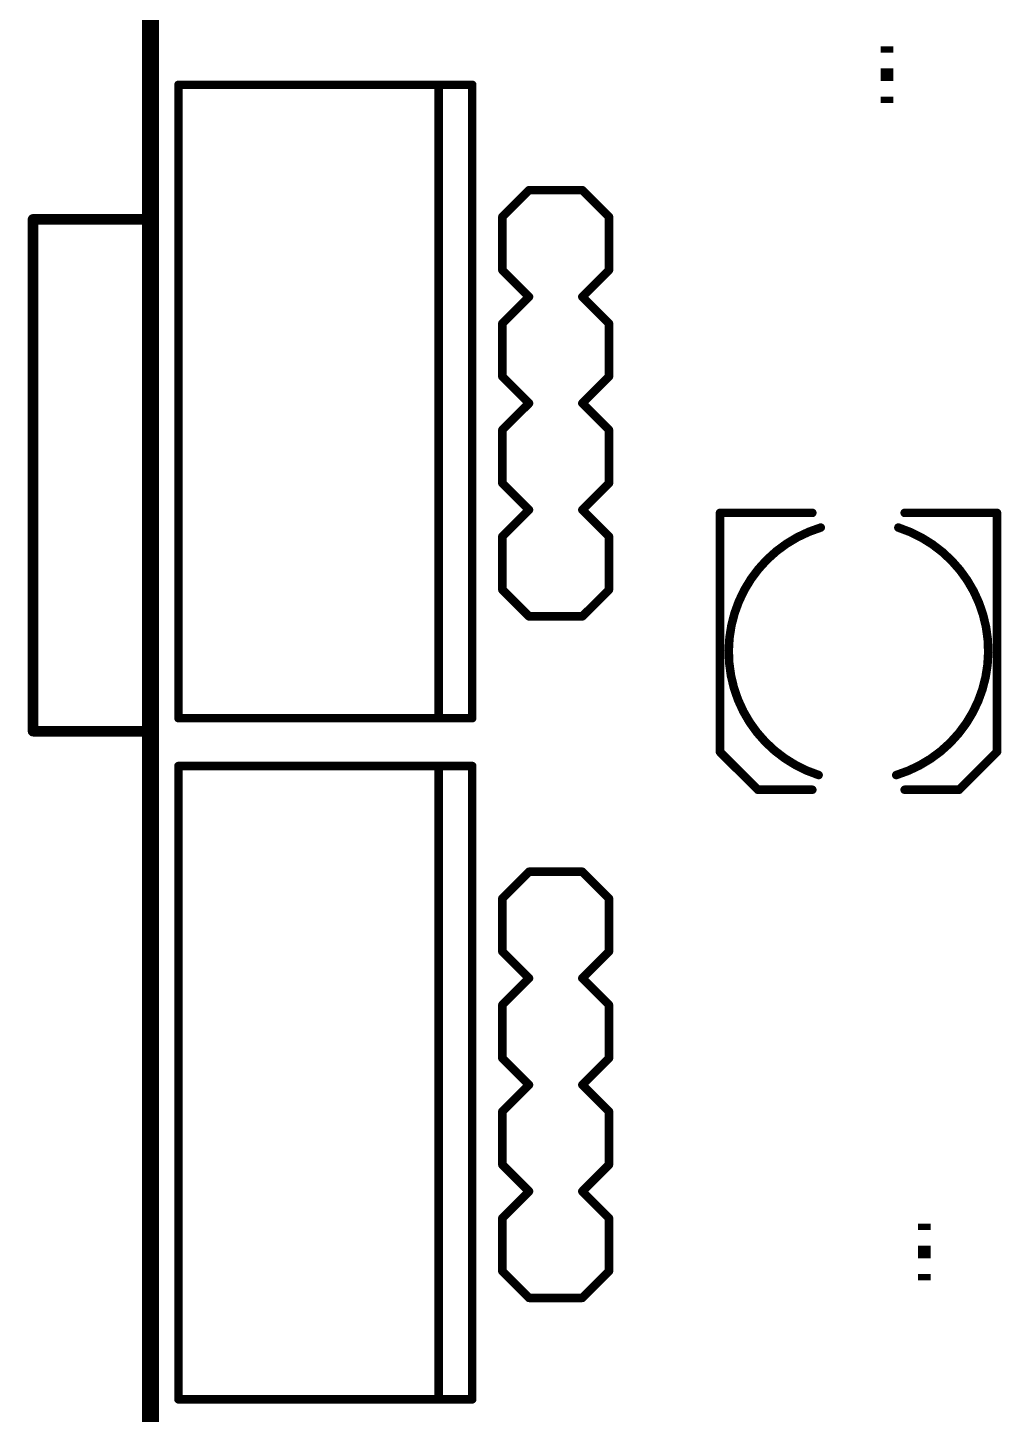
# Model space of a CAD drawing. Extents: x -3 to 102, y 0 to 80.
# Drawn here: x -2.93 to 20.27, y 16.7 to 49.76 of the extents above; entities that cross this region are included whole.
import ezdxf

# ---------------------------------------------------------------- set-up
doc = ezdxf.new("R2010")
doc.units = 0
for name, color, linetype in [('20', 7, 'CONTINUOUS'), ('21', 253, 'CONTINUOUS'), ('22', 253, 'CONTINUOUS')]:
    doc.layers.add(name, color=color, linetype=linetype)

# ---------------------------------------------------------------- blocks, each defined once
blk = doc.blocks.new('RECT')
blk.add_solid([(-0.5, -0.5), (0.5, -0.5), (-0.5, 0.5), (0.5, 0.5)])

msp = doc.modelspace()

# ---------------------------------------------------------------- linework, layer by layer
at = {"layer": '20', "const_width": 0.4064}
msp.add_lwpolyline([(0, 78), (0, 2)], dxfattribs=at)
at = {"layer": '21', "const_width": 0.2032}
for points in [[(0.664, 33.3), (0.664, 48.4)], [(0.664, 48.4), (6.864, 48.4)], [(6.864, 48.4), (7.664, 48.4)], [(6.864, 48.4), (6.864, 33.3)], [(7.664, 48.4), (7.664, 33.3)], [(8.3822, 45.252), (9.0172, 45.887)], [(9.0172, 45.887), (10.2872, 45.887)], [(10.2872, 45.887), (10.9222, 45.252)], [(8.3822, 43.982), (8.3822, 45.252)], [(10.9222, 45.252), (10.9222, 43.982)], [(8.3822, 43.982), (9.0172, 43.347)], [(10.2872, 43.347), (10.9222, 43.982)], [(8.3822, 42.712), (9.0172, 43.347)], [(10.2872, 43.347), (10.9222, 42.712)], [(8.3822, 41.442), (8.3822, 42.712)], [(10.9222, 42.712), (10.9222, 41.442)], [(9.0172, 40.807), (8.3822, 41.442)], [(10.9222, 41.442), (10.2872, 40.807)], [(8.3822, 40.172), (9.0172, 40.807)], [(10.2872, 40.807), (10.9222, 40.172)], [(8.3822, 38.902), (8.3822, 40.172)], [(10.9222, 40.172), (10.9222, 38.902)], [(9.0172, 38.267), (8.3822, 38.902)], [(10.9222, 38.902), (10.2872, 38.267)], [(8.3822, 37.632), (9.0172, 38.267)], [(10.2872, 38.267), (10.9222, 37.632)], [(13.5677, 32.494), (13.5677, 38.194)], [(13.5677, 38.194), (15.7677, 38.194)], [(17.9677, 38.194), (20.1677, 38.194)], [(20.1677, 38.194), (20.1677, 32.494)], [(8.3822, 36.362), (8.3822, 37.632)], [(10.9222, 37.632), (10.9222, 36.362)], [(8.3822, 36.362), (9.0172, 35.727)], [(10.2872, 35.727), (10.9222, 36.362)], [(9.0172, 35.727), (10.2872, 35.727)], [(6.864, 33.3), (0.664, 33.3)], [(7.664, 33.3), (6.864, 33.3)], [(14.4677, 31.594), (13.5677, 32.494)], [(20.1677, 32.494), (19.2677, 31.594)], [(0.664, 17.06), (0.664, 32.16)], [(0.664, 32.16), (6.864, 32.16)], [(6.864, 32.16), (7.664, 32.16)], [(6.864, 32.16), (6.864, 17.06)], [(7.664, 32.16), (7.664, 17.06)], [(15.7677, 31.594), (14.4677, 31.594)], [(19.2677, 31.594), (17.9677, 31.594)], [(8.3821, 29.004), (9.0171, 29.639)], [(9.0171, 29.639), (10.2871, 29.639)], [(10.2871, 29.639), (10.9221, 29.004)], [(8.3821, 27.734), (8.3821, 29.004)], [(10.9221, 29.004), (10.9221, 27.734)], [(8.3821, 27.734), (9.0171, 27.099)], [(10.2871, 27.099), (10.9221, 27.734)], [(8.3821, 26.464), (9.0171, 27.099)], [(10.2871, 27.099), (10.9221, 26.464)], [(8.3821, 25.194), (8.3821, 26.464)], [(10.9221, 26.464), (10.9221, 25.194)], [(9.0171, 24.559), (8.3821, 25.194)], [(10.9221, 25.194), (10.2871, 24.559)], [(8.3821, 23.924), (9.0171, 24.559)], [(10.2871, 24.559), (10.9221, 23.924)], [(8.3821, 22.654), (8.3821, 23.924)], [(10.9221, 23.924), (10.9221, 22.654)], [(9.0171, 22.019), (8.3821, 22.654)], [(10.9221, 22.654), (10.2871, 22.019)], [(8.3821, 21.384), (9.0171, 22.019)], [(10.2871, 22.019), (10.9221, 21.384)], [(8.3821, 20.114), (8.3821, 21.384)], [(10.9221, 21.384), (10.9221, 20.114)], [(8.3821, 20.114), (9.0171, 19.479)], [(10.2871, 19.479), (10.9221, 20.114)], [(9.0171, 19.479), (10.2871, 19.479)], [(6.864, 17.06), (0.664, 17.06)], [(7.664, 17.06), (6.864, 17.06)]]:
    msp.add_lwpolyline(points, dxfattribs=at)
at = {"layer": '21'}
for points, const_width in [([(0.7148, 48.4, 1), (0.6132, 48.4)], 0.1016), ([(0.664, 48.4508, 1), (0.664, 48.3492)], 0.1016), ([(6.864, 48.4508, 1), (6.864, 48.3492)], 0.1016), ([(6.9148, 48.4, 1), (6.8132, 48.4)], 0.1016), ([(6.864, 48.3492, 1), (6.864, 48.4508)], 0.1016), ([(7.7148, 48.4, 1), (7.6132, 48.4)], 0.1016), ([(7.664, 48.3492, 1), (7.664, 48.4508)], 0.1016), ([(9.0172, 45.9378, 1), (9.0172, 45.8362)], 0.1016), ([(9.0531, 45.8511, 1), (8.9813, 45.9229)], 0.1016), ([(10.3231, 45.9229, 1), (10.2513, 45.8511)], 0.1016), ([(10.2872, 45.8362, 1), (10.2872, 45.9378)], 0.1016), ([(8.433, 45.252, 1), (8.3314, 45.252)], 0.1016), ([(8.3463, 45.2879, 1), (8.4181, 45.2161)], 0.1016), ([(10.973, 45.252, 1), (10.8714, 45.252)], 0.1016), ([(10.8863, 45.2161, 1), (10.9581, 45.2879)], 0.1016), ([(8.4181, 44.0179, 1), (8.3463, 43.9461)], 0.1016), ([(8.3314, 43.982, 1), (8.433, 43.982)], 0.1016), ([(10.8714, 43.982, 1), (10.973, 43.982)], 0.1016), ([(10.9581, 43.9461, 1), (10.8863, 44.0179)], 0.1016), ([(9.0531, 43.3111, 1), (8.9813, 43.3829)], 0.1016), ([(8.9813, 43.3111, 1), (9.0531, 43.3829)], 0.1016), ([(10.3231, 43.3829, 1), (10.2513, 43.3111)], 0.1016), ([(10.2513, 43.3829, 1), (10.3231, 43.3111)], 0.1016), ([(8.433, 42.712, 1), (8.3314, 42.712)], 0.1016), ([(8.3463, 42.7479, 1), (8.4181, 42.6761)], 0.1016), ([(10.973, 42.712, 1), (10.8714, 42.712)], 0.1016), ([(10.8863, 42.6761, 1), (10.9581, 42.7479)], 0.1016), ([(8.4181, 41.4779, 1), (8.3463, 41.4061)], 0.1016), ([(8.3314, 41.442, 1), (8.433, 41.442)], 0.1016), ([(10.8714, 41.442, 1), (10.973, 41.442)], 0.1016), ([(10.9581, 41.4061, 1), (10.8863, 41.4779)], 0.1016), ([(9.0531, 40.7711, 1), (8.9813, 40.8429)], 0.1016), ([(8.9813, 40.7711, 1), (9.0531, 40.8429)], 0.1016), ([(10.3231, 40.8429, 1), (10.2513, 40.7711)], 0.1016), ([(10.2513, 40.8429, 1), (10.3231, 40.7711)], 0.1016), ([(8.433, 40.172, 1), (8.3314, 40.172)], 0.1016), ([(8.3463, 40.2079, 1), (8.4181, 40.1361)], 0.1016), ([(10.973, 40.172, 1), (10.8714, 40.172)], 0.1016), ([(10.8863, 40.1361, 1), (10.9581, 40.2079)], 0.1016), ([(8.4181, 38.9379, 1), (8.3463, 38.8661)], 0.1016), ([(8.3314, 38.902, 1), (8.433, 38.902)], 0.1016), ([(10.8714, 38.902, 1), (10.973, 38.902)], 0.1016), ([(10.9581, 38.8661, 1), (10.8863, 38.9379)], 0.1016), ([(9.0531, 38.2311, 1), (8.9813, 38.3029)], 0.1016), ([(8.9813, 38.2311, 1), (9.0531, 38.3029)], 0.1016), ([(10.3231, 38.3029, 1), (10.2513, 38.2311)], 0.1016), ([(10.2513, 38.3029, 1), (10.3231, 38.2311)], 0.1016), ([(13.6185, 38.194, 1), (13.5169, 38.194)], 0.1016), ([(13.5677, 38.2448, 1), (13.5677, 38.1432)], 0.1016), ([(15.7677, 38.1432, 1), (15.7677, 38.2448)], 0.1016), ([(17.9677, 38.2448, 1), (17.9677, 38.1432)], 0.1016), ([(20.2185, 38.194, 1), (20.1169, 38.194)], 0.1016), ([(20.1677, 38.1432, 1), (20.1677, 38.2448)], 0.1016), ([(8.433, 37.632, 1), (8.3314, 37.632)], 0.1016), ([(8.3463, 37.6679, 1), (8.4181, 37.5961)], 0.1016), ([(10.973, 37.632, 1), (10.8714, 37.632)], 0.1016), ([(10.8863, 37.5961, 1), (10.9581, 37.6679)], 0.1016), ([(15.9677, 37.844, 0.7344), (15.9177, 31.944)], 0.2032), ([(15.9825, 37.7954, 1), (15.9529, 37.8926)], 0.1016), ([(17.7677, 31.944, 0.7344), (17.8177, 37.844)], 0.2032), ([(17.8333, 37.8923, 1), (17.8021, 37.7957)], 0.1016), ([(8.4181, 36.3979, 1), (8.3463, 36.3261)], 0.1016), ([(8.3314, 36.362, 1), (8.433, 36.362)], 0.1016), ([(10.8714, 36.362, 1), (10.973, 36.362)], 0.1016), ([(10.9581, 36.3261, 1), (10.8863, 36.3979)], 0.1016), ([(9.0172, 35.7778, 1), (9.0172, 35.6762)], 0.1016), ([(8.9813, 35.6911, 1), (9.0531, 35.7629)], 0.1016), ([(10.2513, 35.7629, 1), (10.3231, 35.6911)], 0.1016), ([(10.2872, 35.6762, 1), (10.2872, 35.7778)], 0.1016), ([(0.664, 33.3508, 1), (0.664, 33.2492)], 0.1016), ([(6.864, 33.3508, 1), (6.864, 33.2492)], 0.1016), ([(6.864, 33.2492, 1), (6.864, 33.3508)], 0.1016), ([(7.664, 33.2492, 1), (7.664, 33.3508)], 0.1016), ([(0.6132, 33.3, 1), (0.7148, 33.3)], 0.1016), ([(6.8132, 33.3, 1), (6.9148, 33.3)], 0.1016), ([(7.6132, 33.3, 1), (7.7148, 33.3)], 0.1016), ([(13.6036, 32.5299, 1), (13.5318, 32.4581)], 0.1016), ([(13.5169, 32.494, 1), (13.6185, 32.494)], 0.1016), ([(20.1169, 32.494, 1), (20.2185, 32.494)], 0.1016), ([(20.2036, 32.4581, 1), (20.1318, 32.5299)], 0.1016), ([(0.7148, 32.16, 1), (0.6132, 32.16)], 0.1016), ([(0.664, 32.2108, 1), (0.664, 32.1092)], 0.1016), ([(6.864, 32.2108, 1), (6.864, 32.1092)], 0.1016), ([(6.9148, 32.16, 1), (6.8132, 32.16)], 0.1016), ([(6.864, 32.1092, 1), (6.864, 32.2108)], 0.1016), ([(7.7148, 32.16, 1), (7.6132, 32.16)], 0.1016), ([(7.664, 32.1092, 1), (7.664, 32.2108)], 0.1016), ([(15.9021, 31.8957, 1), (15.9333, 31.9923)], 0.1016), ([(17.7529, 31.9926, 1), (17.7825, 31.8954)], 0.1016), ([(14.4677, 31.6448, 1), (14.4677, 31.5432)], 0.1016), ([(14.4318, 31.5581, 1), (14.5036, 31.6299)], 0.1016), ([(15.7677, 31.5432, 1), (15.7677, 31.6448)], 0.1016), ([(17.9677, 31.6448, 1), (17.9677, 31.5432)], 0.1016), ([(19.2318, 31.6299, 1), (19.3036, 31.5581)], 0.1016), ([(19.2677, 31.5432, 1), (19.2677, 31.6448)], 0.1016), ([(9.0171, 29.6898, 1), (9.0171, 29.5882)], 0.1016), ([(9.053, 29.6031, 1), (8.9812, 29.6749)], 0.1016), ([(10.323, 29.6749, 1), (10.2512, 29.6031)], 0.1016), ([(10.2871, 29.5882, 1), (10.2871, 29.6898)], 0.1016), ([(8.4329, 29.004, 1), (8.3313, 29.004)], 0.1016), ([(8.3462, 29.0399, 1), (8.418, 28.9681)], 0.1016), ([(10.9729, 29.004, 1), (10.8713, 29.004)], 0.1016), ([(10.8862, 28.9681, 1), (10.958, 29.0399)], 0.1016), ([(8.418, 27.7699, 1), (8.3462, 27.6981)], 0.1016), ([(8.3313, 27.734, 1), (8.4329, 27.734)], 0.1016), ([(10.8713, 27.734, 1), (10.9729, 27.734)], 0.1016), ([(10.958, 27.6981, 1), (10.8862, 27.7699)], 0.1016), ([(9.053, 27.0631, 1), (8.9812, 27.1349)], 0.1016), ([(8.9812, 27.0631, 1), (9.053, 27.1349)], 0.1016), ([(10.323, 27.1349, 1), (10.2512, 27.0631)], 0.1016), ([(10.2512, 27.1349, 1), (10.323, 27.0631)], 0.1016), ([(8.4329, 26.464, 1), (8.3313, 26.464)], 0.1016), ([(8.3462, 26.4999, 1), (8.418, 26.4281)], 0.1016), ([(10.9729, 26.464, 1), (10.8713, 26.464)], 0.1016), ([(10.8862, 26.4281, 1), (10.958, 26.4999)], 0.1016), ([(8.418, 25.2299, 1), (8.3462, 25.1581)], 0.1016), ([(8.3313, 25.194, 1), (8.4329, 25.194)], 0.1016), ([(10.8713, 25.194, 1), (10.9729, 25.194)], 0.1016), ([(10.958, 25.1581, 1), (10.8862, 25.2299)], 0.1016), ([(9.053, 24.5231, 1), (8.9812, 24.5949)], 0.1016), ([(8.9812, 24.5231, 1), (9.053, 24.5949)], 0.1016), ([(10.323, 24.5949, 1), (10.2512, 24.5231)], 0.1016), ([(10.2512, 24.5949, 1), (10.323, 24.5231)], 0.1016), ([(8.4329, 23.924, 1), (8.3313, 23.924)], 0.1016), ([(8.3462, 23.9599, 1), (8.418, 23.8881)], 0.1016), ([(10.9729, 23.924, 1), (10.8713, 23.924)], 0.1016), ([(10.8862, 23.8881, 1), (10.958, 23.9599)], 0.1016), ([(8.418, 22.6899, 1), (8.3462, 22.6181)], 0.1016), ([(8.3313, 22.654, 1), (8.4329, 22.654)], 0.1016), ([(10.8713, 22.654, 1), (10.9729, 22.654)], 0.1016), ([(10.958, 22.6181, 1), (10.8862, 22.6899)], 0.1016), ([(9.053, 21.9831, 1), (8.9812, 22.0549)], 0.1016), ([(8.9812, 21.9831, 1), (9.053, 22.0549)], 0.1016), ([(10.323, 22.0549, 1), (10.2512, 21.9831)], 0.1016), ([(10.2512, 22.0549, 1), (10.323, 21.9831)], 0.1016), ([(8.4329, 21.384, 1), (8.3313, 21.384)], 0.1016), ([(8.3462, 21.4199, 1), (8.418, 21.3481)], 0.1016), ([(10.9729, 21.384, 1), (10.8713, 21.384)], 0.1016), ([(10.8862, 21.3481, 1), (10.958, 21.4199)], 0.1016), ([(8.418, 20.1499, 1), (8.3462, 20.0781)], 0.1016), ([(8.3313, 20.114, 1), (8.4329, 20.114)], 0.1016), ([(10.8713, 20.114, 1), (10.9729, 20.114)], 0.1016), ([(10.958, 20.0781, 1), (10.8862, 20.1499)], 0.1016), ([(9.0171, 19.5298, 1), (9.0171, 19.4282)], 0.1016), ([(8.9812, 19.4431, 1), (9.053, 19.5149)], 0.1016), ([(10.2512, 19.5149, 1), (10.323, 19.4431)], 0.1016), ([(10.2871, 19.4282, 1), (10.2871, 19.5298)], 0.1016), ([(0.664, 17.1108, 1), (0.664, 17.0092)], 0.1016), ([(0.6132, 17.06, 1), (0.7148, 17.06)], 0.1016), ([(6.864, 17.1108, 1), (6.864, 17.0092)], 0.1016), ([(6.8132, 17.06, 1), (6.9148, 17.06)], 0.1016), ([(6.864, 17.0092, 1), (6.864, 17.1108)], 0.1016), ([(7.6132, 17.06, 1), (7.7148, 17.06)], 0.1016), ([(7.664, 17.0092, 1), (7.664, 17.1108)], 0.1016)]:
    msp.add_lwpolyline(points, format="xyb", dxfattribs=dict(at, const_width=const_width))
at = {"layer": '22', "const_width": 0.254}
for points in [[(0, 54.69), (0, 45.19)], [(-2.8, 45.19), (-2.8, 32.99)], [(-2.8, 45.19), (0, 45.19)], [(0, 45.19), (0, 32.99)], [(-2.8, 32.99), (0, 32.99)], [(0, 32.99), (0, 1.35)]]:
    msp.add_lwpolyline(points, dxfattribs=at)
at = {"layer": '22', "const_width": 0.127}
for points in [[(-2.7365, 45.19, 1), (-2.8635, 45.19)], [(-2.8, 45.2535, 1), (-2.8, 45.1265)], [(0.0635, 45.19, 1), (-0.0635, 45.19)], [(0, 45.1265, 1), (0, 45.2535)], [(-0.0635, 45.19, 1), (0.0635, 45.19)], [(-2.8, 33.0535, 1), (-2.8, 32.9265)], [(0.0635, 32.99, 1), (-0.0635, 32.99)], [(0, 32.9265, 1), (0, 33.0535)], [(-2.8635, 32.99, 1), (-2.7365, 32.99)], [(-0.0635, 32.99, 1), (0.0635, 32.99)]]:
    msp.add_lwpolyline(points, format="xyb", dxfattribs=at)

# ---------------------------------------------------------------- block references
at = {"layer": '21', "yscale": 0.3, "rotation": 270}
for p, xscale in [((17.549, 49.241), 0.15), ((17.549, 48.641), 0.3), ((17.549, 48.041), 0.15), ((18.438, 21.174), 0.15), ((18.438, 20.574), 0.3), ((18.438, 19.974), 0.15)]:
    msp.add_blockref('RECT', p, dxfattribs=dict(at, xscale=xscale))

doc.saveas('drawing.dxf')
